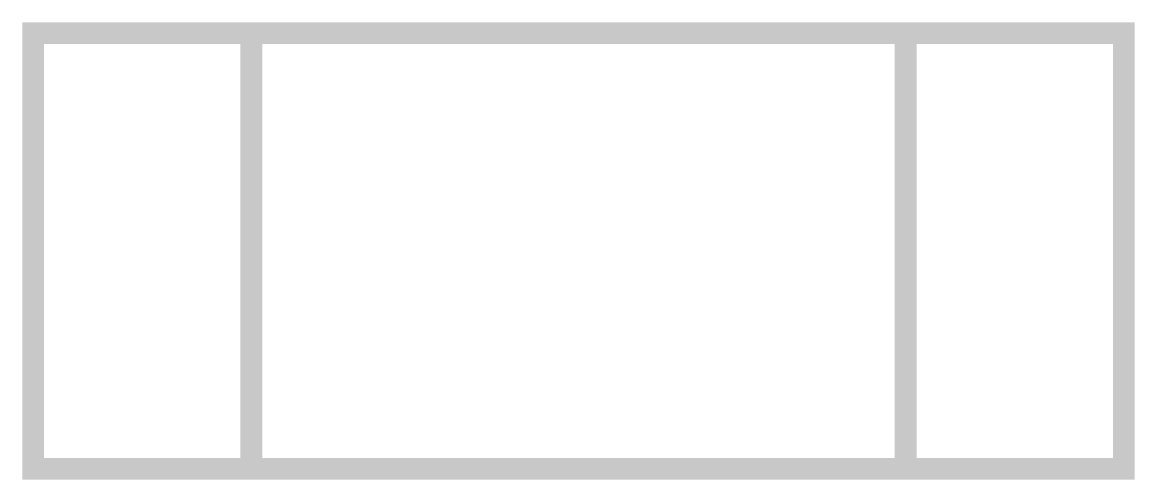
# Model space of a CAD drawing. Header units: millimetres. Extents: x -5.1 to 5.1, y -2.1 to 2.1.
import ezdxf

# ---------------------------------------------------------------- set-up
doc = ezdxf.new("R2010")
doc.units = ezdxf.units.MM

msp = doc.modelspace()

# ---------------------------------------------------------------- linework, layer by layer
at = {"const_width": 0.2}
msp.add_lwpolyline([(-5, 2), (5, 2), (5, -2), (-5, -2)], close=True, dxfattribs=at)
for points in [[(-3, 2), (-3, -2)], [(3, 2), (3, -2)]]:
    msp.add_lwpolyline(points, dxfattribs=at)

doc.saveas('drawing.dxf')
